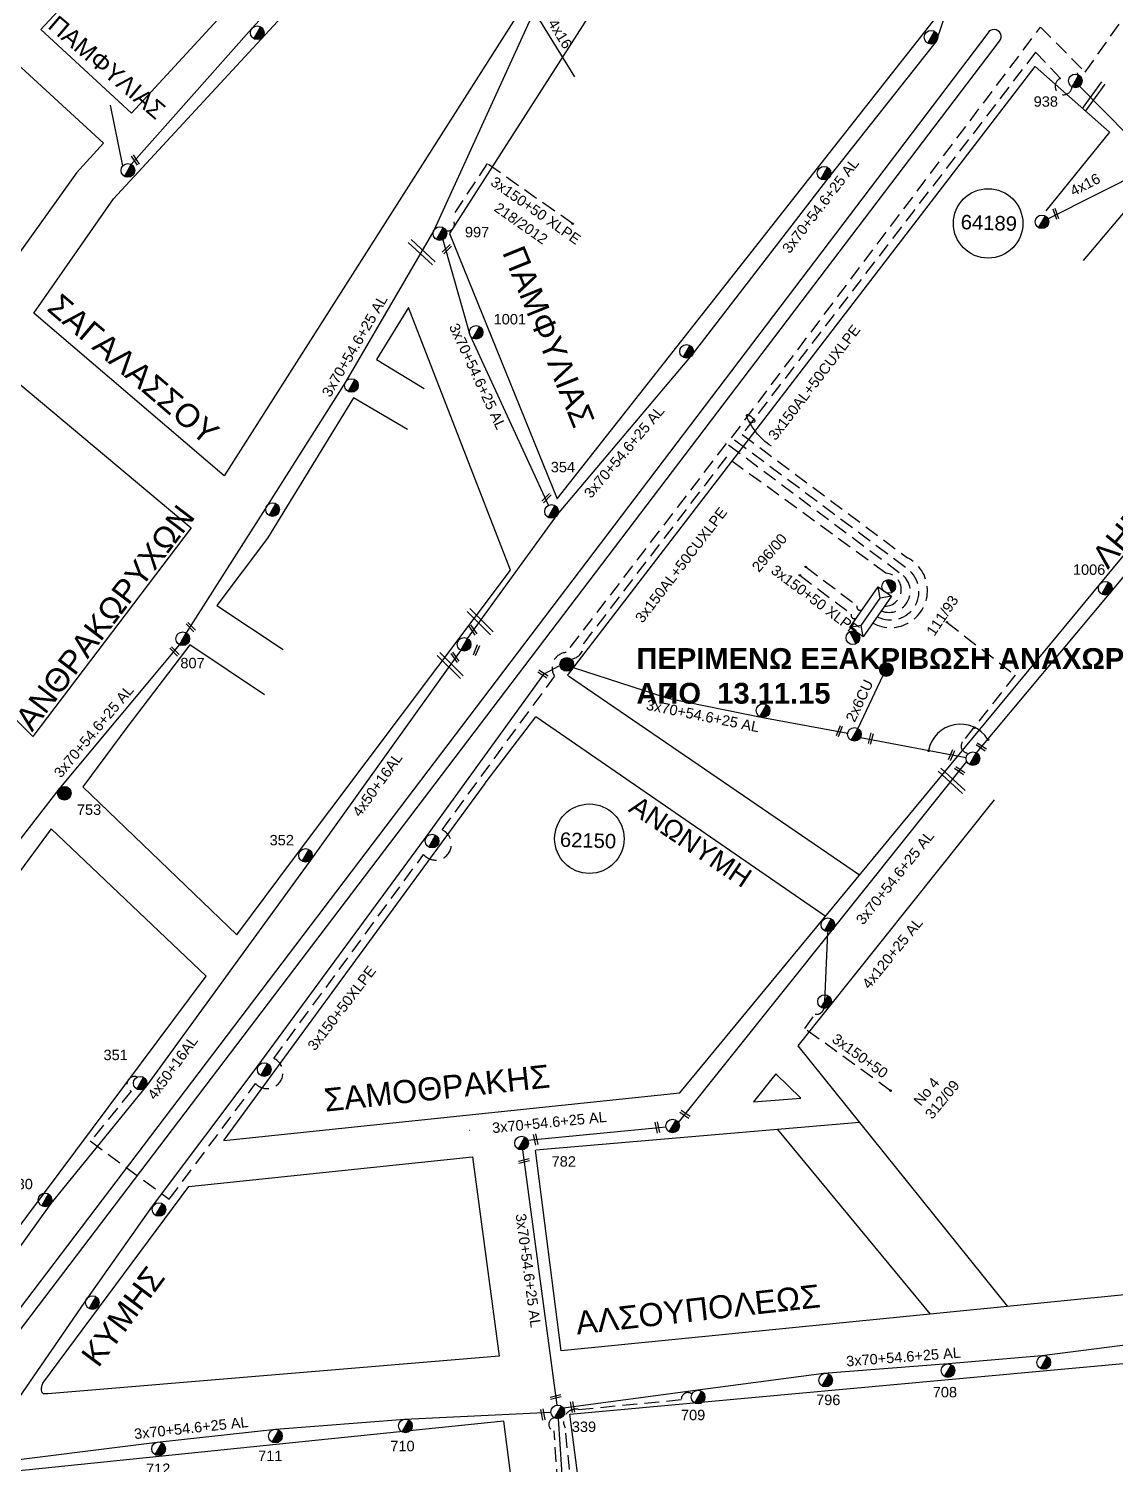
# Model space of a CAD drawing. Header units: millimetres. Extents: x 7477 to 9676, y 1828 to 2857.
# Drawn here: x 9015.5 to 9203.3, y 1989.7 to 2237.8 of the extents above; entities that cross this region are included whole.
import ezdxf
from ezdxf.enums import TextEntityAlignment as Align

# ---------------------------------------------------------------- set-up
doc = ezdxf.new("R2010")
doc.units = ezdxf.units.MM
doc.linetypes.add('DASHED', pattern=[19.05, 12.7, -6.35])
for name, color, linetype, lineweight in [('2x6CU', 7, 'Continuous', 30), ('3x150+50', 7, 'Continuous', 30), ('3x150+50 XLPE', 7, 'SYN_LINE', 30), ('3x150+50CU', 7, 'Continuous', 30), ('3x150+70AL', 7, 'DASHED', 30), ('3x150AL+50CUXLPE', 7, 'Continuous', 30), ('3x70+54.6+25 AL', 7, 'SYN_LINE', 30), ('4x120+25 AL', 7, 'SYN_LINE', 30), ('4x16', 7, 'Continuous', 30), ('4x50+16_5', 7, 'Continuous', 30), ('4x50+16AL', 7, 'Continuous', 30), ('text διευθύνσεων', 250, 'Continuous', 30), ('Υπόβαθρο ΔΕΗ', 7, 'Continuous', 30)]:
    doc.layers.add(name, color=color, linetype=linetype, lineweight=lineweight)
for name, color, linetype in [('TEXT ΚΑΛΩΔΙΩΝ', 7, 'Continuous'), ('Άγνωστα', 7, 'Continuous'), ('Καλώδια ΧΤ   3x150+50CU', 7, 'DASHED'), ('Μηχανική τομή', 7, 'Continuous'), ('Στύλος Ξύλινος', 7, 'Continuous'), ('Στύλος Ξύλινος @ 1', 7, 'Continuous'), ('Στύλος ΦΜ', 7, 'Continuous'), ('Στύλος ΦΜ @ 1', 7, 'Continuous'), ('Συνδέσεις', 7, 'Continuous'), ('Συνεστραμμένα ΧΤ   3x70+54.6+25 AL', 7, 'SYN_LINE'), ('Τομή', 7, 'Continuous'), ('Υποσταθμός εναέριος 2 στύλων', 7, 'Continuous'), ('Υποσταθμός πόλεως', 7, 'Continuous')]:
    doc.layers.add(name, color=color, linetype=linetype)
doc.styles.add('arial', font='ARIAL.TTF')
doc.styles.get("Standard").update_dxf_attribs({"font": 'ARIAL.TTF'})
doc.linetypes.add('SYN_LINE', pattern='A,0.5,-0.0001,["/\\/\\/\\/",Standard,S=0.1,R=0,X=0,Y=-0.05],-0.25', length=0.7501)

# ---------------------------------------------------------------- blocks, each defined once
blk = doc.blocks.new('ΥΠΑΡΧΩΝ ΤΣΙΜΕΝΤΕΝΙΟΣ ΣΤΥΛΟΣ')
at = {"layer": 'Στύλος ΦΜ'}
blk.add_hatch(color=7, dxfattribs=at).paths.add_polyline_path([(-1.29, -2.28, 0.574793), (2.62, 0, 0.268822), (1.3, 2.27)])
at = {"layer": 'Στύλος ΦΜ', "color": 7}
blk.add_line((-1.29, -2.28), (1.3, 2.27), dxfattribs=at)
blk.add_circle((0, 0), 2.62, dxfattribs=at)
at = {"layer": 'Στύλος ΦΜ', "flags": 4}
for tag, p in [('ΑΡΙΘΜΟΣ', (-4.68, 8.05)), ('ΤΥΠΟΣ', (-4.91, 3.03))]:
    blk.add_attdef(tag, p, '', height=4, dxfattribs=at)
blk = doc.blocks.new('ΥΠΑΡΧΩΝ ΞΥΛΙΝΟΣ ΣΤΥΛΟΣ')
at = {"layer": 'Στύλος Ξύλινος'}
h = blk.add_hatch(color=7, dxfattribs=at)
h.paths.add_polyline_path([(-2.62, 0, 0.270008), (-1.29, -2.28), (1.3, 2.27, 0.576266)])
h.paths.add_polyline_path([(-1.29, -2.28, 0.574793), (2.62, 0, 0.268822), (1.3, 2.27)])
at = {"layer": 'Στύλος Ξύλινος', "color": 7}
blk.add_line((-1.29, -2.28), (1.3, 2.27), dxfattribs=at)
blk.add_circle((0, 0), 2.62, dxfattribs=at)
at = {"layer": 'Στύλος Ξύλινος', "flags": 4}
for tag, p in [('ΑΡΙΘΜΟΣ', (-4.91, 8.6)), ('ΤΥΠΟΣ', (-4.85, 3.39))]:
    blk.add_attdef(tag, p, '', height=4, dxfattribs=at)
blk = doc.blocks.new('ΥΠΟΣΤΑΘΜΟΣ ΕΝΑΕΡΙΟΣ ΕΠΙ 2 ΣΤΥΛΩΝ')
at = {"layer": 'Υποσταθμός εναέριος 2 στύλων', "linetype": 'Continuous'}
for points in [[(-11.97, -2.11, 0.574793), (-8.45, -0.07, 0.268822), (-9.64, 1.98)], [(9.68, -2.15, 0.574793), (13.19, -0.1, 0.268822), (12.01, 1.95)]]:
    blk.add_hatch(color=256, dxfattribs=at).paths.add_polyline_path(points)
for p, q in [((-11.97, -2.11), (-9.64, 1.98)), ((9.68, -2.15), (12.01, 1.95))]:
    blk.add_line(p, q, dxfattribs=at)
for centre in [(-10.81, -0.07), (10.84, -0.1)]:
    blk.add_circle(centre, 2.36, dxfattribs=at)
at = {"layer": 'Υποσταθμός πόλεως', "linetype": 'Continuous', "ltscale": 40}
blk.add_lwpolyline([(-8.57, 2.82), (8.57, 2.82), (8.57, -2.82), (-8.57, -2.82)], close=True, dxfattribs=at)
for points in [[(-5.75, 0), (-8.57, 2.82)], [(-8.57, -2.82), (-5.75, 0)], [(-5.75, 0), (5.75, 0)], [(5.75, 0), (8.57, 2.82)], [(8.57, -2.82), (5.75, 0)]]:
    blk.add_lwpolyline(points, dxfattribs=at)
at = {"layer": 'Υποσταθμός εναέριος 2 στύλων', "ltscale": 40, "flags": 1}
for tag, p in [('ΜΕΤΑΣΧΗΜΑΤΙΣΜΟΣ', (14.09, 2.51)), ('ΙΣΧΥΣ', (14.07, -0.28)), ('ΑΡΙΘΜΟΣ', (14.19, -3))]:
    blk.add_attdef(tag, p, '', height=1.8, dxfattribs=at)
blk = doc.blocks.new('ΜΗΧΑΝΙΚΗ ΤΟΜΗ')
at = {"layer": 'Μηχανική τομή', "ltscale": 40}
for p, q in [((-1.89, 0.78), (5.69, 0.78)), ((-1.89, -0.77), (5.69, -0.77))]:
    blk.add_line(p, q, dxfattribs=at)
blk = doc.blocks.new('ΤΟΜΗ')
at = {"layer": 'Τομή', "ltscale": 40}
for p, q in [((-5.68, 0), (17.06, 0)), ((-5.68, -2.77), (17.06, -2.77))]:
    blk.add_line(p, q, dxfattribs=at)
blk = doc.blocks.new('_ΣΥΝΔΕΣΗ')
at = {"layer": 'Συνδέσεις', "linetype": 'SYN_LINE', "ltscale": 40}
blk.add_hatch(color=256, dxfattribs=at).paths.add_polyline_path([(0.5, -0.01, 1), (-0.5, -0.01, 1)])
at = {"layer": 'Συνδέσεις'}
blk.add_circle((0, -0.01), 0.5, dxfattribs=at)

msp = doc.modelspace()

# ---------------------------------------------------------------- linework, layer by layer
at = {"layer": '2x6CU', "color": 27, "linetype": 'SYN_LINE', "lineweight": -3, "ltscale": 10}
msp.add_lwpolyline([(9163.15, 2126.05), (9158.81, 2116.9)], dxfattribs=at)
at = {"layer": '3x150+50', "color": 30, "linetype": 'DASHED', "lineweight": -3, "ltscale": 0.2}
msp.add_lwpolyline([(9164.47, 2054.27), (9149.63, 2065), (9151.43, 2067.51, 0.419797), (9152.94, 2068.5, -142.663212)], format="xyb", dxfattribs=at)
at = {"layer": '3x150+50 XLPE', "color": 1, "linetype": 'DASHED', "lineweight": -3, "ltscale": 0.2}
msp.add_lwpolyline([(9109.54, 2204.12), (9094.75, 2214.55), (9088.51, 2205.02, -0.884627), (9087.67, 2202.92, -15652.495586)], format="xyb", dxfattribs=at)
at = {"layer": '3x150+50 XLPE', "color": 151, "linetype": 'DASHED', "lineweight": -3, "ltscale": 0.2}
for points in [[(9149.8, 2144.82), (9158.69, 2138.11, 0.809899), (9159.61, 2137.47, 2.765389)], [(9148.79, 2143.37), (9157.68, 2136.66, 0.809899), (9158.61, 2136.02, 2.765389)]]:
    msp.add_lwpolyline(points, format="xyb", dxfattribs=at)
at = {"layer": '3x150+50CU', "color": 27, "linetype": 'DASHED', "lineweight": -3, "ltscale": 0.2}
msp.add_lwpolyline([(9174.2, 2135.25), (9186, 2126.12), (9176.91, 2114.57, 0.699514), (9178.08, 2112.67, -0.102457)], format="xyb", dxfattribs=at)
at = {"layer": '3x150+70AL', "color": 133, "linetype": 'DASHED', "lineweight": -3, "ltscale": 0.2}
msp.add_lwpolyline([(9105.56, 1921.56, -0.47583), (9110.14, 1921.55), (9116.72, 1921.78), (9112.11, 1944.81), (9113.88, 1947.64), (9113.65, 1950.08, 0.794257), (9112.8, 1956.29), (9111.15, 1969.37, 0.582981), (9110.64, 1973.61), (9108.23, 1995.99, -0.64625), (9110.57, 1999.17), (9128.31, 2000.87, -0.634845), (9130.16, 2001.85)], format="xyb", dxfattribs=at)
at = {"layer": '3x150+70AL', "color": 173, "linetype": 'DASHED', "lineweight": -3, "ltscale": 0.2}
msp.add_lwpolyline([(9104.27, 1921.35, -0.511993), (9110.56, 1922.57), (9115.51, 1922.73), (9111.06, 1945), (9111.6, 1948.07), (9108.02, 1971.11), (9106.33, 1995.47, -0.841432), (9106.38, 1997.72)], format="xyb", dxfattribs=at)
at = {"layer": '3x150AL+50CUXLPE', "color": 7, "linetype": 'DASHED', "lineweight": -3, "ltscale": 0.2}
msp.add_lwpolyline([(9162.87, 2137.21, 0.943695), (9165.96, 2143.8), (9136.07, 2166.16)], format="xyb", dxfattribs=at)
at = {"layer": '3x150AL+50CUXLPE', "color": 27, "linetype": 'DASHED', "lineweight": -3, "ltscale": 0.2}
msp.add_lwpolyline([(9163.44, 2138.02, 0.976505), (9163.65, 2143.72), (9136.09, 2163.81), (9111.45, 2131.63, -0.408739), (9109.24, 2128.87, 3.26691)], format="xyb", dxfattribs=at)
at = {"layer": '3x70+54.6+25 AL', "color": 2, "linetype": 'SYN_LINE', "lineweight": -3, "ltscale": 15}
msp.add_lwpolyline([(9098.66, 2285.71), (9075.82, 2261.6), (9054.09, 2237.86), (9033.26, 2214.37)], dxfattribs=at)
at = {"layer": '3x70+54.6+25 AL', "color": 1, "linetype": 'SYN_LINE', "lineweight": -3, "ltscale": 15}
for points in [[(9091.37, 2132.44), (9106.94, 2153.87), (9130.25, 2181.52), (9154.05, 2212.4), (9172.34, 2235.59), (9177.35, 2250.36)], [(9102.35, 2239.79), (9085.55, 2202.96)], [(9087.12, 2201.37), (9091.76, 2184.93), (9105.38, 2155.45)]]:
    msp.add_lwpolyline(points, dxfattribs=at)
at = {"layer": '3x70+54.6+25 AL', "color": 27, "linetype": 'SYN_LINE', "lineweight": -3, "ltscale": 15}
for points in [[(9196.7, 2230.23), (9197.14, 2227.91), (9209.88, 2214.97)], [(9109.61, 2127.42), (9125.99, 2122.12), (9142.39, 2118.8), (9157.07, 2116.09)], [(9159.29, 2115.35), (9177.55, 2111.89)]]:
    msp.add_lwpolyline(points, dxfattribs=at)
at = {"layer": '3x70+54.6+25 AL', "color": 6, "linetype": 'SYN_LINE', "lineweight": -3, "ltscale": 15}
for points in [[(9085.55, 2202.96), (9070.35, 2176.86), (9056.79, 2155.51), (9042.74, 2133.41)], [(9041.57, 2131.37), (9020.75, 2106.38), (9001.98, 2082.19), (8985.23, 2058.27), (8968.69, 2035.65), (8949.32, 2006.97)]]:
    msp.add_lwpolyline(points, dxfattribs=at)
at = {"layer": '3x70+54.6+25 AL', "color": 30, "linetype": 'SYN_LINE', "lineweight": -3, "ltscale": 15}
for points in [[(9127.81, 2048.78), (9154.37, 2082.03), (9177.64, 2111.16)], [(9101.79, 2045.69), (9125.64, 2048.05)], [(9100.88, 2044.04), (9106.8, 1999.91)], [(9107.03, 1997.57), (9108.77, 1971.28), (9112.64, 1953), (9114.14, 1938.62), (9117.88, 1920.23)]]:
    msp.add_lwpolyline(points, dxfattribs=at)
at = {"layer": '3x70+54.6+25 AL', "color": 133, "linetype": 'SYN_LINE', "lineweight": -3, "ltscale": 15}
msp.add_lwpolyline([(9230.15, 2010.89), (9208.6, 2010.75), (9190.61, 2008.43), (9174.42, 2007.05), (9152.94, 2005.39), (9131.16, 2002.48), (9107.94, 1999.39)], dxfattribs=at)
at = {"layer": '3x70+54.6+25 AL', "color": 173, "linetype": 'SYN_LINE', "lineweight": -3, "ltscale": 15}
msp.add_lwpolyline([(9007.3, 1989.73), (9037.76, 1993.54), (9058.25, 1995.74), (9080.55, 1997.51), (9105.78, 1998.69)], dxfattribs=at)
at = {"layer": '4x120+25 AL', "color": 30, "linetype": 'SYN_LINE', "lineweight": -3, "ltscale": 15}
msp.add_lwpolyline([(9153.64, 2082.95), (9153.64, 2082.95), (9153.06, 2069.67)], dxfattribs=at)
at = {"layer": '4x16', "color": 1, "linetype": 'SYN_LINE', "lineweight": -3, "ltscale": 15}
msp.add_lwpolyline([(9103.52, 2239.8), (9109.83, 2229.52)], dxfattribs=at)
at = {"layer": '4x16', "color": 2, "linetype": 'SYN_LINE', "lineweight": -3, "ltscale": 12}
msp.add_lwpolyline([(9031.79, 2214.13), (9029.69, 2224.65)], dxfattribs=at)
at = {"layer": '4x16', "color": 27, "linetype": 'SYN_LINE', "lineweight": -3, "ltscale": 15}
msp.add_lwpolyline([(9208.5, 2213.47), (9191.69, 2204.99)], dxfattribs=at)
at = {"layer": '4x50+16_5', "color": 27, "lineweight": -3, "ltscale": 0.2}
msp.add_lwpolyline([(9179.29, 2112.69), (9202.55, 2140.47), (9223.38, 2165.37), (9239.47, 2186.42)], dxfattribs=at)
at = {"layer": '4x50+16AL', "color": 173, "lineweight": -3, "ltscale": 0.2}
msp.add_lwpolyline([(9090.2, 2130.4), (9064.39, 2094.35), (9035.87, 2055.09), (9019.36, 2034.76), (9001.07, 2009.31), (8992.28, 1996.69), (8979.51, 1982.78)], dxfattribs=at)
at = {"layer": 'Άγνωστα', "linetype": 'Continuous', "lineweight": -3, "ltscale": 0.2}
msp.add_arc((9176.53, 2112.04), 5.59, 32.6114, 169.1058, dxfattribs=at)
at = {"layer": 'Καλώδια ΧΤ   3x150+50CU', "color": 7, "linetype": 'DASHED', "ltscale": 0.2}
for points in [[(9136.99, 2167.13), (9190.38, 2238.12), (9198.12, 2230.32), (9212.04, 2250.15)], [(9167.03, 2144.73), (9136.99, 2167.13)], [(9136.07, 2166.16), (9108.42, 2130.02)], [(9086.96, 2099.36), (9106.42, 2125.89)], [(9057.9, 2059.84), (9083.77, 2095.09)], [(9026.18, 2045.58), (9039.84, 2035.52), (9054.75, 2055.51)], [(9033.26, 2054.2), (9026.23, 2045.55)]]:
    msp.add_lwpolyline(points, dxfattribs=at)
at = {"layer": 'Καλώδια ΧΤ   3x150+50CU', "color": 1, "linetype": 'DASHED', "ltscale": 0.2}
msp.add_lwpolyline([(9195.82, 2227.8, -1.829257), (9193.84, 2229.24), (9189.54, 2233.8), (9138.8, 2167.7), (9167.38, 2146.39, -1.013181), (9161.4, 2135.11)], format="xyb", dxfattribs=at)
at = {"layer": 'Καλώδια ΧΤ   3x150+50CU', "color": 7, "linetype": 'DASHED', "ltscale": 0.2}
for centre, radius, start, end in [((9164.46, 2140.55), 4.91, 242.1947, 58.4469), ((9108.62, 2127.38), 2.65, 94.196, 214.0725), ((9085.85, 2096.86), 2.73, 220.4763, 66.0449), ((9056.74, 2057.37), 2.73, 223.0943, 64.6825), ((9033.83, 2055.4), 1.32, 69.2019, 244.3213)]:
    msp.add_arc(centre, radius, start, end, dxfattribs=at)
at = {"layer": 'Συνεστραμμένα ΧΤ   3x70+54.6+25 AL', "color": 7, "linetype": 'SYN_LINE', "ltscale": 20}
msp.add_lwpolyline([(9006.4, 1990.4), (9025.74, 2018.49), (9036.92, 2034.32), (9055.2, 2058.64), (9084.56, 2098.61), (9104.6, 2126.34), (9107.22, 2127.7)], dxfattribs=at)
at = {"layer": 'Υπόβαθρο ΔΕΗ', "lineweight": -3}
for points in [[(9017.65, 2237.68), (9102.04, 2328.68), (9134.77, 2294.98), (9049.34, 2160.58), (9016.45, 2188.66)], [(9116.6, 2313.68), (9033.29, 2223.27)], [(9016.45, 2188.66), (9030.19, 2208.44), (9091.14, 2274.42), (9121.74, 2308.39)], [(9017.65, 2237.68), (9033.29, 2223.27)], [(9012.82, 2232.48), (9028.48, 2218.05)], [(9108.67, 2126.02), (9189.48, 2231.32), (9202.32, 2219.97), (9191.28, 2206.37)], [(9028.48, 2218.05), (9023.78, 2212.95), (9010.23, 2193.97)], [(9165.31, 2099.07), (9220.04, 2165.28), (9237.57, 2186.5), (9210.37, 2212.72), (9197.77, 2197.76)], [(9051.53, 2081.21), (9061.32, 2094.33), (9098.78, 2144.26), (9081.17, 2189.63), (9075.65, 2180.68), (9083.9, 2175.64)], [(9081.01, 2168.59), (9071.67, 2174.01), (9056.81, 2149.79), (9048.04, 2138.13), (9059.49, 2130.56)], [(9056.31, 2122.72), (9043.39, 2131.34), (9032.47, 2117.04), (9026.4, 2108.8), (9024.89, 2106.81)], [(9108.83, 2125.98), (9159.1, 2091.59)], [(9049.25, 2045.66), (9094.4, 2107.37), (9094.39, 2107.41), (9103.19, 2118.87)], [(9153.17, 2084.43), (9103.19, 2118.87)], [(9024.89, 2106.81), (9051.53, 2081.21)], [(9182.35, 2104.55), (9148.47, 2062.05), (9184.69, 2016.98)], [(9019.42, 2099.56), (9008.62, 2084.91), (9004.23, 2078.97), (8987.38, 2055.57), (8970.88, 2034.23), (8950.7, 2005.86), (8978.58, 1983.51), (9046.19, 2074.07)], [(9046.19, 2074.07), (9019.42, 2099.56)], [(9128.08, 2053.91), (9165.31, 2099.07)], [(9237.12, 2067.64), (9213.57, 2019.86), (9107.56, 2009.28), (9103.14, 2043.96)], [(9144.62, 2057.21), (9140.76, 2052.37), (9148.98, 2053), (9144.62, 2057.21)], [(9049.25, 2045.66), (9128.08, 2053.91)], [(9091.65, 2047.46), (9091.68, 2047.46)], [(9159.12, 2048.79), (9103.15, 2043.96)], [(9171.37, 2015.65), (9144.99, 2047.57)]]:
    msp.add_lwpolyline(points, dxfattribs=at)
for points in [[(9176.16, 2249.07), (9141.72, 2286.01), (9088.25, 2202.42), (9106.86, 2156.58), (9176.8, 2245.51, 0.436695)], [(9106.05, 1931.69), (9097.65, 1997.16), (9006.02, 1987.73), (8949.73, 1911.65), (8993.1, 1881.33, -0.113593)]]:
    msp.add_lwpolyline(points, format="xyb", close=True, dxfattribs=at)
msp.add_lwpolyline([(9009.34, 2006.78), (9183.31, 2235.71, 1.090948), (9181.26, 2237.06), (9007.86, 2008.62, 0.709109), (9009.34, 2006.78)], format="xyb", dxfattribs=at)
for points in [[(9016.24, 2115.51), (8985.78, 2146.19), (9010.05, 2179.68), (9043.62, 2151.54)], [(9043.23, 2037.69), (9092.22, 2042.81), (9096.83, 2008.39), (9018.87, 2001.89), (9018.49, 2001.84), (9018.1, 2001.87), (9017.91, 2001.99), (9017.83, 2002.22), (9017.75, 2002.58), (9017.75, 2002.88), (9017.8, 2003.08), (9017.87, 2003.35), (9017.97, 2003.69)], [(9109.04, 1998.36), (9229.86, 2009.43), (9238.3, 1941.28), (9117.6, 1932.5)]]:
    msp.add_lwpolyline(points, close=True, dxfattribs=at)
for centre in [(9181.33, 2204.19), (9112.42, 2097.83)]:
    msp.add_circle(centre, 6, dxfattribs=at)
msp.add_spline([(9143.9, 2165.66), (9140.58, 2169.03), (9139.75, 2171.16), (9141.04, 2169.94), (9140.03, 2169.77)], degree=3, dxfattribs=at)

# ---------------------------------------------------------------- block references
at = {"layer": 'Μηχανική τομή', "lineweight": -3, "zscale": 0.4999999999999997}
for p, xscale, yscale, rotation in [((9034.26, 2214.73), 0.2500000000001553, 0.2500000000001553, 124.2096103055384), ((9193.21, 2205.36), 0.2499999999998973, 0.2499999999998973, 108.9645171520896), ((9087.48, 2199.4), 0.2499999999997998, 0.2499999999997998, 44.72522448568495), ((9104.68, 2156.38), 0.2499999999997998, 0.2499999999997998, 44.72522448568495), ((9043.88, 2134.07), 0.2499999999999467, 0.2499999999999467, 134.4519978221392), ((9092.6, 2133.5), 0.24999999999986, 0.24999999999986, 124.7764983933814), ((9041.08, 2129.86), 0.2499999999999467, 0.2499999999999467, 134.4519978221392), ((9089.5, 2128.78), 0.24999999999986, 0.24999999999986, 124.7764983933814), ((9092.76, 2129.99), 0.2499999999998182, 0.2499999999998182, 67.81348052383713), ((9103.99, 2126.59), 0.2499999999999467, 0.2499999999999467, 326.1131013982638), ((9155.46, 2116.02), 0.2499999999997651, 0.2499999999997651, 68.44466427437423), ((9160.96, 2114.68), 0.2499999999997124, 0.2499999999997124, 74.92833541079898), ((9179.74, 2113.99), 0.2499999999999467, 0.2499999999999467, 326.1131013982638), ((9174.83, 2111.86), 0.2499999999997842, 0.2499999999997842, 65.3185574657307), ((9176.01, 2109.89), 0.2499999999999467, 0.2499999999999467, 326.1131013982638), ((9128.56, 2050.48), 0.2499999999999467, 0.2499999999999467, 326.1131013982638), ((9124.02, 2048.38), 0.2499999999999467, 0.2499999999999467, 282.2683283940172), ((9103.01, 2046.3), 0.2499999999999467, 0.2499999999999467, 282.2683283940172), ((9100.66, 2042.02), 0.2499999999999467, 0.2499999999999467, 14.09821465654015), ((9106.13, 2001.23), 0.2499999999999467, 0.2499999999999467, 14.09821465654015), ((9109.38, 2000.07), 0.2499999999999467, 0.2499999999999467, 280.6565382821616), ((9104.25, 1998.76), 0.2499999999999467, 0.2499999999999467, 280.6565382821616)]:
    msp.add_blockref('ΜΗΧΑΝΙΚΗ ΤΟΜΗ', p, dxfattribs=dict(at, xscale=xscale, yscale=yscale, rotation=rotation))
at = {"layer": 'Στύλος Ξύλινος @ 1', "lineweight": -3, "ltscale": 40, "xscale": 0.4499999999998181, "yscale": 0.4499999999998181, "zscale": 0.4499999999998181}
for p in [(9108.51, 2127.95), (9163.73, 2127.07)]:
    msp.add_blockref('ΥΠΑΡΧΩΝ ΞΥΛΙΝΟΣ ΣΤΥΛΟΣ', p, dxfattribs=at)
at = {"layer": 'Στύλος Ξύλινος @ 1', "lineweight": -3, "ltscale": 40}
ref = msp.add_blockref('ΥΠΑΡΧΩΝ ΞΥΛΙΝΟΣ ΣΤΥΛΟΣ', (9021.7, 2105.68), dxfattribs=dict(at, xscale=0.4499999999998414, yscale=0.4499999999998414, zscale=0.4499999999998414))
ref.add_attrib('ΤΥΠΟΣ', '753', (9023.87, 2101.95), dxfattribs={"layer": 'Στύλος Ξύλινος', "height": 1.8, "rotation": 360, "flags": 4})
at = {"layer": 'Στύλος ΦΜ @ 1', "lineweight": -3, "ltscale": 40, "xscale": 0.4499999999998181, "yscale": 0.4499999999998181, "zscale": 0.4499999999998181}
for p in [(9055.02, 2237.14), (9171.46, 2236.37), (9032.68, 2213.35), (9152.98, 2212.87), (9190.63, 2204.46), (9129.21, 2182.07), (9071.3, 2176.17), (9057.67, 2154.73), (9090.78, 2131.42), (9126.01, 2123.29), (9142.44, 2119.98), (9158.23, 2115.87), (9178.7, 2111.67), (9085.25, 2097.41), (9153.63, 2082.95), (9153.06, 2069.67), (9056.23, 2057.92), (9126.81, 2048.17), (9038.05, 2033.73), (9026.54, 2017.64), (9190.95, 2007.3)]:
    msp.add_blockref('ΥΠΑΡΧΩΝ ΤΣΙΜΕΝΤΕΝΙΟΣ ΣΤΥΛΟΣ', p, dxfattribs=at)
at = {"layer": 'Στύλος ΦΜ @ 1', "lineweight": -3, "ltscale": 40}
ref = msp.add_blockref('ΥΠΑΡΧΩΝ ΤΣΙΜΕΝΤΕΝΙΟΣ ΣΤΥΛΟΣ', (9196.4, 2228.82), dxfattribs=dict(at, xscale=0.449999999999818, yscale=0.449999999999818, zscale=0.449999999999818))
ref.add_attrib('ΤΥΠΟΣ', '938', (9189.2, 2224.36), dxfattribs={"layer": 'Στύλος ΦΜ', "height": 1.8, "flags": 4})
ref = msp.add_blockref('ΥΠΑΡΧΩΝ ΤΣΙΜΕΝΤΕΝΙΟΣ ΣΤΥΛΟΣ', (9086.6, 2202.43), dxfattribs=dict(at, xscale=0.4499999999998181, yscale=0.4499999999998181, zscale=0.4499999999998181))
ref.add_attrib('ΤΥΠΟΣ', '997', (9090.92, 2201.78), dxfattribs={"layer": 'Στύλος ΦΜ', "height": 1.8, "flags": 4})
ref = msp.add_blockref('ΥΠΑΡΧΩΝ ΤΣΙΜΕΝΤΕΝΙΟΣ ΣΤΥΛΟΣ', (9092.85, 2185.36), dxfattribs=dict(at, xscale=0.4499999999998318, yscale=0.4499999999998318, zscale=0.4499999999998318))
ref.add_attrib('ΤΥΠΟΣ', '1001', (9095.88, 2186.73), dxfattribs={"layer": 'Στύλος ΦΜ', "height": 1.8, "flags": 4})
ref = msp.add_blockref('ΥΠΑΡΧΩΝ ΤΣΙΜΕΝΤΕΝΙΟΣ ΣΤΥΛΟΣ', (9105.88, 2154.39), dxfattribs=dict(at, xscale=0.4499999999999187, yscale=0.4499999999999187, zscale=0.4499999999999187))
ref.add_attrib('ΤΥΠΟΣ', '354', (9105.75, 2161.17), dxfattribs={"layer": 'Στύλος ΦΜ', "height": 1.8, "flags": 4})
ref = msp.add_blockref('ΥΠΑΡΧΩΝ ΤΣΙΜΕΝΤΕΝΙΟΣ ΣΤΥΛΟΣ', (9201.57, 2141.13), dxfattribs=dict(at, xscale=0.4499999999998181, yscale=0.4499999999998181, zscale=0.4499999999998181))
ref.add_attrib('ΤΥΠΟΣ', '1006', (9195.98, 2143.44), dxfattribs={"layer": 'Στύλος ΦΜ', "height": 1.8, "flags": 4})
ref = msp.add_blockref('ΥΠΑΡΧΩΝ ΤΣΙΜΕΝΤΕΝΙΟΣ ΣΤΥΛΟΣ', (9042.16, 2132.39), dxfattribs=dict(at, xscale=0.4499999999997943, yscale=0.4499999999997943, zscale=0.4499999999997943))
ref.add_attrib('ΤΥΠΟΣ', '807', (9041.75, 2127.29), dxfattribs={"layer": 'Στύλος ΦΜ', "height": 1.8, "flags": 4})
ref = msp.add_blockref('ΥΠΑΡΧΩΝ ΤΣΙΜΕΝΤΕΝΙΟΣ ΣΤΥΛΟΣ', (9063.37, 2094.95), dxfattribs=dict(at, xscale=0.4499999999998235, yscale=0.4499999999998235, zscale=0.4499999999998235))
ref.add_attrib('ΤΥΠΟΣ', '352', (9057.17, 2096.68), dxfattribs={"layer": 'Στύλος ΦΜ', "height": 1.8, "flags": 4})
ref = msp.add_blockref('ΥΠΑΡΧΩΝ ΤΣΙΜΕΝΤΕΝΙΟΣ ΣΤΥΛΟΣ', (9034.8, 2055.57), dxfattribs=dict(at, xscale=0.4499999999998854, yscale=0.4499999999998854, zscale=0.4499999999998854))
ref.add_attrib('ΤΥΠΟΣ', '351', (9028.47, 2059.55), dxfattribs={"layer": 'Στύλος ΦΜ', "height": 1.8, "flags": 4})
ref = msp.add_blockref('ΥΠΑΡΧΩΝ ΤΣΙΜΕΝΤΕΝΙΟΣ ΣΤΥΛΟΣ', (9100.71, 2045.21), dxfattribs=dict(at, xscale=0.4499999999998181, yscale=0.4499999999998181, zscale=0.4499999999998181))
ref.add_attrib('ΤΥΠΟΣ', '782', (9105.9, 2041.14), dxfattribs={"layer": 'Στύλος ΦΜ', "height": 1.8, "flags": 4})
ref = msp.add_blockref('ΥΠΑΡΧΩΝ ΤΣΙΜΕΝΤΕΝΙΟΣ ΣΤΥΛΟΣ', (9018.36, 2035.39), dxfattribs=dict(at, xscale=0.4499999999998194, yscale=0.4499999999998194, zscale=0.4499999999998194))
ref.add_attrib('ΤΥΠΟΣ', '580', (9012.06, 2037.23), dxfattribs={"layer": 'Στύλος ΦΜ', "height": 1.8, "flags": 4})
ref = msp.add_blockref('ΥΠΑΡΧΩΝ ΤΣΙΜΕΝΤΕΝΙΟΣ ΣΤΥΛΟΣ', (9153.25, 2004.25), dxfattribs=dict(at, xscale=0.4499999999998181, yscale=0.4499999999998181, zscale=0.4499999999998181))
ref.add_attrib('ΤΥΠΟΣ', '796', (9151.6, 1999.92), dxfattribs={"layer": 'Στύλος ΦΜ', "height": 1.8, "flags": 4})
ref = msp.add_blockref('ΥΠΑΡΧΩΝ ΤΣΙΜΕΝΤΕΝΙΟΣ ΣΤΥΛΟΣ', (9174.39, 2005.88), dxfattribs=dict(at, xscale=0.4499999999998181, yscale=0.4499999999998181, zscale=0.4499999999998181))
ref.add_attrib('ΤΥΠΟΣ', '708', (9171.76, 2001.26), dxfattribs={"layer": 'Στύλος ΦΜ', "height": 1.8, "flags": 4})
ref = msp.add_blockref('ΥΠΑΡΧΩΝ ΤΣΙΜΕΝΤΕΝΙΟΣ ΣΤΥΛΟΣ', (9131.21, 2001.31), dxfattribs=dict(at, xscale=0.4499999999998181, yscale=0.4499999999998181, zscale=0.4499999999998181))
ref.add_attrib('ΤΥΠΟΣ', '709', (9128.25, 1997.31), dxfattribs={"layer": 'Στύλος ΦΜ', "height": 1.8, "flags": 4})
ref = msp.add_blockref('ΥΠΑΡΧΩΝ ΤΣΙΜΕΝΤΕΝΙΟΣ ΣΤΥΛΟΣ', (9106.96, 1998.74), dxfattribs=dict(at, xscale=0.4499999999998181, yscale=0.4499999999998181, zscale=0.4499999999998181))
ref.add_attrib('ΤΥΠΟΣ', '339', (9109.39, 1995.28), dxfattribs={"layer": 'Στύλος ΦΜ', "height": 1.8, "flags": 4})
ref = msp.add_blockref('ΥΠΑΡΧΩΝ ΤΣΙΜΕΝΤΕΝΙΟΣ ΣΤΥΛΟΣ', (9058.17, 1994.57), dxfattribs=dict(at, xscale=0.4499999999998181, yscale=0.4499999999998181, zscale=0.4499999999998181))
ref.add_attrib('ΤΥΠΟΣ', '711', (9055.18, 1990.24), dxfattribs={"layer": 'Στύλος ΦΜ', "height": 1.8, "flags": 4})
ref = msp.add_blockref('ΥΠΑΡΧΩΝ ΤΣΙΜΕΝΤΕΝΙΟΣ ΣΤΥΛΟΣ', (9080.63, 1996.33), dxfattribs=dict(at, xscale=0.4499999999998181, yscale=0.4499999999998181, zscale=0.4499999999998181))
ref.add_attrib('ΤΥΠΟΣ', '710', (9078.03, 1991.95), dxfattribs={"layer": 'Στύλος ΦΜ', "height": 1.8, "flags": 4})
ref = msp.add_blockref('ΥΠΑΡΧΩΝ ΤΣΙΜΕΝΤΕΝΙΟΣ ΣΤΥΛΟΣ', (9037.98, 1992.38), dxfattribs=dict(at, xscale=0.4499999999998181, yscale=0.4499999999998181, zscale=0.4499999999998181))
ref.add_attrib('ΤΥΠΟΣ', '712', (9035.82, 1988.02), dxfattribs={"layer": 'Στύλος ΦΜ', "height": 1.8, "flags": 4})
at = {"layer": 'Συνδέσεις', "lineweight": -3, "xscale": 0.25, "yscale": 0.25, "zscale": 0.25}
for p in [(9109.54, 2204.12), (9149.8, 2144.82), (9148.79, 2143.37), (9174.2, 2135.25), (9179, 2117.02), (9181.31, 2114.93), (9171.07, 2113.02), (9164.47, 2054.27)]:
    msp.add_blockref('_ΣΥΝΔΕΣΗ', p, dxfattribs=at)
at = {"layer": 'Τομή', "lineweight": -3}
for p, xscale, yscale, zscale, rotation in [((9198.47, 2225.21), 0.2499999999999996, 0.2499999999999996, 0.2499999999999996, 53.64867218581642), ((9082.64, 2200.44), 0.2499999999999995, 0.2499999999999995, 0.2499999999999995, 317.0021456544856), ((9092.79, 2136.6), 0.2499999999999996, 0.2499999999999996, 0.2499999999999996, 315.0045229880651), ((9087.61, 2129), 0.2499999999999996, 0.2499999999999996, 0.2499999999999996, 315.0045229880651), ((9174.21, 2109.06), 0.2499999999999995, 0.2499999999999995, 0.2499999999999995, 317.4932068117669)]:
    msp.add_blockref('ΤΟΜΗ', p, dxfattribs=dict(at, xscale=xscale, yscale=yscale, zscale=zscale, rotation=rotation))
at = {"layer": 'Υποσταθμός εναέριος 2 στύλων', "lineweight": -3, "xscale": 0.4999999999999999, "yscale": 0.4999999999999999, "zscale": 0.4999999999999999, "rotation": 55.1071991373184}
msp.add_blockref('ΥΠΟΣΤΑΘΜΟΣ ΕΝΑΕΡΙΟΣ ΕΠΙ 2 ΣΤΥΛΩΝ', (9161.02, 2137.02), dxfattribs=at)

# ---------------------------------------------------------------- texts
at = {"color": 1, "ltscale": 30, "insert": (9120.55, 2130.77), "char_height": 3.6, "width": 121.2945, "attachment_point": 1}
msp.add_mtext('{\\fArial|b1|i0|c161|p34;ΠΕΡΙΜΕΝΩ ΕΞΑΚΡΙΒΩΣΗ ΑΝΑΧΩΡΗΣΕΩΝ\\PΑΠΟ  13.11.15}', dxfattribs=at)
at = {"layer": 'text διευθύνσεων', "color": 7, "lineweight": -3}
for s, height, rotation, p in [('ΠΑΜΦΥΛΙΑΣ', 3, 319.5164, (9029.07, 2231.17)), ('ΠΑMΦΥΛΙΑΣ', 4, 292.0993, (9105.39, 2184.64)), ('ΣΑΓΑΛΑΣΣΟΥ', 4, 319.5164, (9033.63, 2178.98)), ('ΛΗΜΝΟΥ', 4, 50.4207, (9208.29, 2154.99)), ('ANΩΝΥΜΗ ', 3.39, 326.0326, (9130.47, 2096.97)), ('ΚΥΜΗΣ', 4, 53.266, (9031.81, 2015.28))]:
    msp.add_text(s, height=height, rotation=rotation, dxfattribs=at).set_placement(p, align=Align.MIDDLE_CENTER)
at = {"layer": 'text διευθύνσεων', "color": 7, "lineweight": -3, "ltscale": 40, "char_height": 4, "width": 94.4586, "attachment_point": 1, "style": 'arial'}
for s, insert, rotation in [('ΣΑΜΟΘΡΑΚΗΣ', (9066.36, 2054.61), 6.1726), ('AΛΣOYΠOΛEΩΣ', (9109.85, 2016.09), 6.4129)]:
    msp.add_mtext(s, dxfattribs=dict(at, insert=insert, rotation=rotation))
at = {"layer": 'TEXT ΚΑΛΩΔΙΩΝ', "linetype": 'Continuous', "lineweight": -3, "ltscale": 0.2}
for s, rotation, p in [('4x16', 301.5466, (9107.38, 2236.96)), ('3x70+54.6+25 AL', 52.3697, (9152.36, 2207.25)), ('3x150+50 XLPE', 324.7936, (9103.16, 2206.42)), ('4x16', 27.3035, (9198.08, 2210.9)), ('3x70+54.6+25 AL', 59.7835, (9071.86, 2183.03)), ('3x70+54.6+25 AL', 294.8106, (9093.1, 2177.74)), ('3x150AL+50CUXLPE', 52.499, (9151.27, 2176.7)), ('3x70+54.6+25 AL', 49.8617, (9118.42, 2164.7)), ('3x150AL+50CUXLPE', 52.5487, (9128.27, 2145.15)), ('3x150+50 XLPE', 322.9719, (9151.47, 2139.1)), ('2x6CU', 64.6438, (9159.09, 2121.68)), ('3x70+54.6+25 AL', 50.2049, (9026.77, 2116.41)), ('3x70+54.6+25 AL', 348.5685, (9132.04, 2119.06)), ('4x50+16AL', 54.3952, (9075.78, 2107.17)), ('3x70+54.6+25 AL', 51.3732, (9165.23, 2091.11)), ('4x120+25 AL', 50.949, (9164.78, 2078.06)), ('3x150+50XLPE', 52.5487, (9069.62, 2068.55)), ('4x50+16AL', 54.0111, (9040.4, 2058.26)), ('3x150+50', 324.12, (9159.2, 2060.3)), ('3x70+54.6+25 AL', 5.6697, (9105.51, 2048.8)), ('3x70+54.6+25 AL', 277.6397, (9101.87, 2023.18)), ('3x70+54.6+25 AL', 4.429, (9166.7, 2008.26)), ('3x70+54.6+25 AL', 6.1402, (9043.63, 1995.98))]:
    msp.add_text(s, height=1.8, rotation=rotation, dxfattribs=at).set_placement(p, align=Align.MIDDLE_CENTER)
at = {"layer": 'Άγνωστα', "lineweight": -3, "ltscale": 40, "char_height": 1.8, "width": 27.758, "attachment_point": 1, "style": 'arial'}
for s, insert, rotation in [('218/2012', (9096.84, 2207.94), 325), ('296/00', (9140.35, 2144.94), 49.3762), ('111/93', (9170.53, 2133.72), 56.2069), ('No 4', (9168.29, 2052.63), 50.8154), ('312/09', (9170.27, 2050.33), 50.8154)]:
    msp.add_mtext(s, dxfattribs=dict(at, insert=insert, rotation=rotation))
at = {"layer": 'Άγνωστα', "lineweight": -3, "char_height": 2.5, "width": 13.4112, "attachment_point": 1, "rotation": 358.1643}
for s, insert in [('64189', (9176.64, 2205.69)), ('62150', (9107.38, 2098.94))]:
    msp.add_mtext(s, dxfattribs=dict(at, insert=insert))
at = {"layer": 'Υπόβαθρο ΔΕΗ', "lineweight": -3}
msp.add_text('ΑΝΘΡΑΚΩΡΥΧΩΝ', height=4, rotation=52.7652, dxfattribs=at).set_placement((9028.7, 2136.04), align=Align.MIDDLE_CENTER)

doc.saveas('drawing.dxf')
